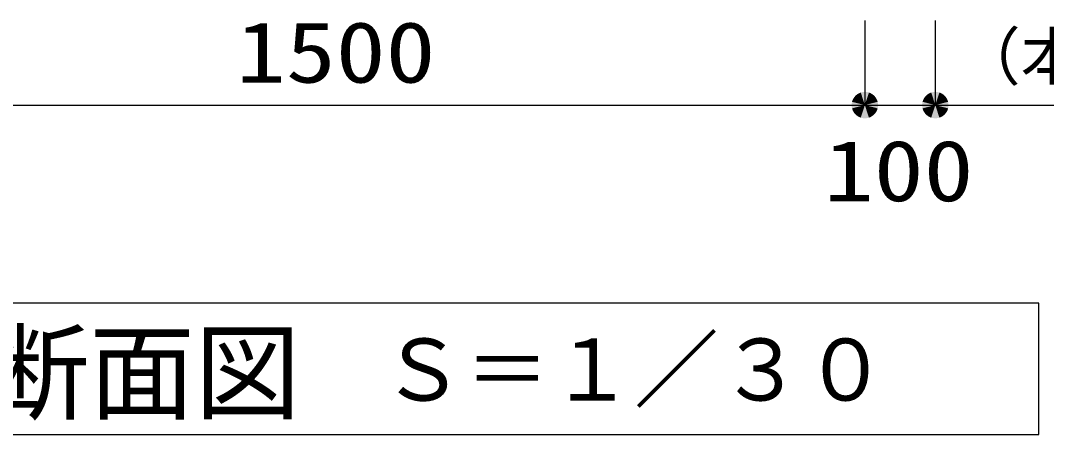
# Model space of a CAD drawing. Units: millimetres, scale not verified. Extents: x -22013 to 8910, y -6308 to 6308.
# Drawn here: x 476 to 1932, y -4723 to -4136 of the extents above; entities that cross this region are included whole.
import ezdxf
from ezdxf.enums import TextEntityAlignment as Align

# ---------------------------------------------------------------- set-up
doc = ezdxf.new("R2010")
doc.units = ezdxf.units.MM
doc.header["$LTSCALE"] = 30
doc.layers.add('0-6_機器', color=3, linetype='Continuous', lineweight=25)
doc.layers.add('1-6_00クル-フ-6寸法', color=132, linetype='Continuous', lineweight=25)
doc.styles.add('ＭＳ ゴシック', font='')
doc.styles.get('ＭＳ ゴシック').set_extended_font_data('MS Gothic')

msp = doc.modelspace()

# ---------------------------------------------------------------- linework, layer by layer
at = {"layer": '0-6_機器'}
msp.add_lwpolyline([(1921.27, -4723.09), (1921.27, -4536.78), (-108.06, -4536.78), (-108.06, -4723.09)], close=True, dxfattribs=at)
at = {"layer": '1-6_00クル-フ-6寸法', "color": 4}
for p, q in [((1674.18, -4135.72), (1674.18, -4255.72)), ((1674.18, -4135.72), (1674.18, -4255.72)), ((1774.18, -4135.72), (1774.18, -4255.72)), ((174.18, -4255.72), (1674.18, -4255.72)), ((1674.18, -4255.72), (1774.18, -4255.72)), ((1774.18, -4255.72), (2285.04, -4255.72))]:
    msp.add_line(p, q, dxfattribs=at)
at = {"layer": '1-6_00クル-フ-6寸法'}
for points in [[(1674.18, -4255.72), (1655.57, -4253.37), (1656.02, -4251.06)], [(1674.18, -4255.72), (1655.57, -4253.37), (1656.02, -4251.06)], [(1674.18, -4255.72), (1656.02, -4251.06), (1656.74, -4248.82)], [(1674.18, -4255.72), (1656.02, -4251.06), (1656.74, -4248.82)], [(1674.18, -4255.72), (1656.74, -4248.82), (1657.75, -4246.69)], [(1674.18, -4255.72), (1656.74, -4248.82), (1657.75, -4246.69)], [(1674.18, -4255.72), (1657.75, -4246.69), (1659.01, -4244.7)], [(1674.18, -4255.72), (1657.75, -4246.69), (1659.01, -4244.7)], [(1674.18, -4255.72), (1659.01, -4244.7), (1660.51, -4242.89)], [(1674.18, -4255.72), (1659.01, -4244.7), (1660.51, -4242.89)], [(1674.18, -4255.72), (1660.51, -4242.89), (1662.22, -4241.28)], [(1674.18, -4255.72), (1660.51, -4242.89), (1662.22, -4241.28)], [(1674.18, -4255.72), (1662.22, -4241.28), (1664.13, -4239.89)], [(1674.18, -4255.72), (1662.22, -4241.28), (1664.13, -4239.89)], [(1674.18, -4255.72), (1664.13, -4239.89), (1666.19, -4238.76)], [(1674.18, -4255.72), (1664.13, -4239.89), (1666.19, -4238.76)], [(1674.18, -4255.72), (1666.19, -4238.76), (1668.38, -4237.89)], [(1674.18, -4255.72), (1666.19, -4238.76), (1668.38, -4237.89)], [(1674.18, -4255.72), (1668.38, -4237.89), (1670.66, -4237.31)], [(1674.18, -4255.72), (1668.38, -4237.89), (1670.66, -4237.31)], [(1674.18, -4255.72), (1670.66, -4237.31), (1673, -4237.01)], [(1674.18, -4255.72), (1670.66, -4237.31), (1673, -4237.01)], [(1674.18, -4255.72), (1673, -4237.01), (1675.35, -4237.01)], [(1674.18, -4255.72), (1673, -4237.01), (1675.35, -4237.01)], [(1674.18, -4255.72), (1675.35, -4237.01), (1677.69, -4237.31)], [(1674.18, -4255.72), (1675.35, -4237.01), (1677.69, -4237.31)], [(1674.18, -4255.72), (1677.69, -4237.31), (1679.97, -4237.89)], [(1674.18, -4255.72), (1677.69, -4237.31), (1679.97, -4237.89)], [(1674.18, -4255.72), (1679.97, -4237.89), (1682.16, -4238.76)], [(1674.18, -4255.72), (1679.97, -4237.89), (1682.16, -4238.76)], [(1674.18, -4255.72), (1682.16, -4238.76), (1684.22, -4239.89)], [(1674.18, -4255.72), (1682.16, -4238.76), (1684.22, -4239.89)], [(1674.18, -4255.72), (1684.22, -4239.89), (1686.13, -4241.28)], [(1674.18, -4255.72), (1684.22, -4239.89), (1686.13, -4241.28)], [(1674.18, -4255.72), (1686.13, -4241.28), (1687.84, -4242.89)], [(1674.18, -4255.72), (1686.13, -4241.28), (1687.84, -4242.89)], [(1674.18, -4255.72), (1687.84, -4242.89), (1689.35, -4244.7)], [(1674.18, -4255.72), (1687.84, -4242.89), (1689.35, -4244.7)], [(1674.18, -4255.72), (1689.35, -4244.7), (1690.61, -4246.69)], [(1674.18, -4255.72), (1689.35, -4244.7), (1690.61, -4246.69)], [(1674.18, -4255.72), (1690.61, -4246.69), (1691.61, -4248.82)], [(1674.18, -4255.72), (1690.61, -4246.69), (1691.61, -4248.82)], [(1674.18, -4255.72), (1691.61, -4248.82), (1692.34, -4251.06)], [(1674.18, -4255.72), (1691.61, -4248.82), (1692.34, -4251.06)], [(1674.18, -4255.72), (1692.34, -4251.06), (1692.78, -4253.37)], [(1674.18, -4255.72), (1692.34, -4251.06), (1692.78, -4253.37)], [(1774.18, -4255.72), (1755.58, -4253.37), (1756.02, -4251.06)], [(1774.18, -4255.72), (1756.02, -4251.06), (1756.75, -4248.82)], [(1774.18, -4255.72), (1756.75, -4248.82), (1757.75, -4246.69)], [(1774.18, -4255.72), (1757.75, -4246.69), (1759.01, -4244.7)], [(1774.18, -4255.72), (1759.01, -4244.7), (1760.51, -4242.89)], [(1774.18, -4255.72), (1760.51, -4242.89), (1762.23, -4241.28)], [(1774.18, -4255.72), (1762.23, -4241.28), (1764.13, -4239.89)], [(1774.18, -4255.72), (1764.13, -4239.89), (1766.19, -4238.76)], [(1774.18, -4255.72), (1766.19, -4238.76), (1768.38, -4237.89)], [(1774.18, -4255.72), (1768.38, -4237.89), (1770.66, -4237.31)], [(1774.18, -4255.72), (1770.66, -4237.31), (1773, -4237.01)], [(1774.18, -4255.72), (1773, -4237.01), (1775.36, -4237.01)], [(1774.18, -4255.72), (1775.36, -4237.01), (1777.69, -4237.31)], [(1774.18, -4255.72), (1777.69, -4237.31), (1779.97, -4237.89)], [(1774.18, -4255.72), (1779.97, -4237.89), (1782.16, -4238.76)], [(1774.18, -4255.72), (1782.16, -4238.76), (1784.23, -4239.89)], [(1774.18, -4255.72), (1784.23, -4239.89), (1786.13, -4241.28)], [(1774.18, -4255.72), (1786.13, -4241.28), (1787.85, -4242.89)], [(1774.18, -4255.72), (1787.85, -4242.89), (1789.35, -4244.7)], [(1774.18, -4255.72), (1789.35, -4244.7), (1790.61, -4246.69)], [(1774.18, -4255.72), (1790.61, -4246.69), (1791.61, -4248.82)], [(1774.18, -4255.72), (1791.61, -4248.82), (1792.34, -4251.06)], [(1774.18, -4255.72), (1792.34, -4251.06), (1792.78, -4253.37)], [(1674.18, -4255.72), (1655.43, -4255.72), (1655.57, -4253.37)], [(1674.18, -4255.72), (1655.43, -4255.72), (1655.57, -4253.37)], [(1674.18, -4255.72), (1655.57, -4258.07), (1655.43, -4255.72)], [(1674.18, -4255.72), (1655.57, -4258.07), (1655.43, -4255.72)], [(1674.18, -4255.72), (1656.02, -4260.39), (1655.57, -4258.07)], [(1674.18, -4255.72), (1656.02, -4260.39), (1655.57, -4258.07)], [(1674.18, -4255.72), (1656.74, -4262.63), (1656.02, -4260.39)], [(1674.18, -4255.72), (1656.74, -4262.63), (1656.02, -4260.39)], [(1674.18, -4255.72), (1657.75, -4264.76), (1656.74, -4262.63)], [(1674.18, -4255.72), (1657.75, -4264.76), (1656.74, -4262.63)], [(1674.18, -4255.72), (1659.01, -4266.74), (1657.75, -4264.76)], [(1674.18, -4255.72), (1659.01, -4266.74), (1657.75, -4264.76)], [(1674.18, -4255.72), (1660.51, -4268.56), (1659.01, -4266.74)], [(1674.18, -4255.72), (1660.51, -4268.56), (1659.01, -4266.74)], [(1674.18, -4255.72), (1662.22, -4270.17), (1660.51, -4268.56)], [(1674.18, -4255.72), (1662.22, -4270.17), (1660.51, -4268.56)], [(1674.18, -4255.72), (1664.13, -4271.55), (1662.22, -4270.17)], [(1674.18, -4255.72), (1664.13, -4271.55), (1662.22, -4270.17)], [(1674.18, -4255.72), (1666.19, -4272.69), (1664.13, -4271.55)], [(1674.18, -4255.72), (1666.19, -4272.69), (1664.13, -4271.55)], [(1674.18, -4255.72), (1668.38, -4273.56), (1666.19, -4272.69)], [(1674.18, -4255.72), (1668.38, -4273.56), (1666.19, -4272.69)], [(1674.18, -4255.72), (1670.66, -4274.14), (1668.38, -4273.56)], [(1674.18, -4255.72), (1670.66, -4274.14), (1668.38, -4273.56)], [(1674.18, -4255.72), (1673, -4274.44), (1670.66, -4274.14)], [(1674.18, -4255.72), (1673, -4274.44), (1670.66, -4274.14)], [(1674.18, -4255.72), (1675.35, -4274.44), (1673, -4274.44)], [(1674.18, -4255.72), (1675.35, -4274.44), (1673, -4274.44)], [(1674.18, -4255.72), (1692.78, -4253.37), (1692.93, -4255.72)], [(1674.18, -4255.72), (1692.78, -4253.37), (1692.93, -4255.72)], [(1674.18, -4255.72), (1677.69, -4274.14), (1675.35, -4274.44)], [(1674.18, -4255.72), (1679.97, -4273.56), (1677.69, -4274.14)], [(1674.18, -4255.72), (1682.16, -4272.69), (1679.97, -4273.56)], [(1674.18, -4255.72), (1684.22, -4271.55), (1682.16, -4272.69)], [(1674.18, -4255.72), (1686.13, -4270.17), (1684.22, -4271.55)], [(1674.18, -4255.72), (1687.84, -4268.56), (1686.13, -4270.17)], [(1674.18, -4255.72), (1689.35, -4266.74), (1687.84, -4268.56)], [(1674.18, -4255.72), (1690.61, -4264.76), (1689.35, -4266.74)], [(1674.18, -4255.72), (1691.61, -4262.63), (1690.61, -4264.76)], [(1674.18, -4255.72), (1692.34, -4260.39), (1691.61, -4262.63)], [(1674.18, -4255.72), (1692.78, -4258.07), (1692.34, -4260.39)], [(1674.18, -4255.72), (1692.93, -4255.72), (1692.78, -4258.07)], [(1674.18, -4255.72), (1677.69, -4274.14), (1675.35, -4274.44)], [(1674.18, -4255.72), (1679.97, -4273.56), (1677.69, -4274.14)], [(1674.18, -4255.72), (1682.16, -4272.69), (1679.97, -4273.56)], [(1674.18, -4255.72), (1684.22, -4271.55), (1682.16, -4272.69)], [(1674.18, -4255.72), (1686.13, -4270.17), (1684.22, -4271.55)], [(1674.18, -4255.72), (1687.84, -4268.56), (1686.13, -4270.17)], [(1674.18, -4255.72), (1689.35, -4266.74), (1687.84, -4268.56)], [(1674.18, -4255.72), (1690.61, -4264.76), (1689.35, -4266.74)], [(1674.18, -4255.72), (1691.61, -4262.63), (1690.61, -4264.76)], [(1674.18, -4255.72), (1692.34, -4260.39), (1691.61, -4262.63)], [(1674.18, -4255.72), (1692.78, -4258.07), (1692.34, -4260.39)], [(1674.18, -4255.72), (1692.93, -4255.72), (1692.78, -4258.07)], [(1774.18, -4255.72), (1755.43, -4255.72), (1755.58, -4253.37)], [(1774.18, -4255.72), (1755.58, -4258.07), (1755.43, -4255.72)], [(1774.18, -4255.72), (1756.02, -4260.39), (1755.58, -4258.07)], [(1774.18, -4255.72), (1756.75, -4262.63), (1756.02, -4260.39)], [(1774.18, -4255.72), (1757.75, -4264.76), (1756.75, -4262.63)], [(1774.18, -4255.72), (1759.01, -4266.74), (1757.75, -4264.76)], [(1774.18, -4255.72), (1760.51, -4268.56), (1759.01, -4266.74)], [(1774.18, -4255.72), (1762.23, -4270.17), (1760.51, -4268.56)], [(1774.18, -4255.72), (1764.13, -4271.55), (1762.23, -4270.17)], [(1774.18, -4255.72), (1766.19, -4272.69), (1764.13, -4271.55)], [(1774.18, -4255.72), (1768.38, -4273.56), (1766.19, -4272.69)], [(1774.18, -4255.72), (1770.66, -4274.14), (1768.38, -4273.56)], [(1774.18, -4255.72), (1773, -4274.44), (1770.66, -4274.14)], [(1774.18, -4255.72), (1775.36, -4274.44), (1773, -4274.44)], [(1774.18, -4255.72), (1792.78, -4253.37), (1792.93, -4255.72)], [(1774.18, -4255.72), (1777.69, -4274.14), (1775.36, -4274.44)], [(1774.18, -4255.72), (1779.97, -4273.56), (1777.69, -4274.14)], [(1774.18, -4255.72), (1782.16, -4272.69), (1779.97, -4273.56)], [(1774.18, -4255.72), (1784.23, -4271.55), (1782.16, -4272.69)], [(1774.18, -4255.72), (1786.13, -4270.17), (1784.23, -4271.55)], [(1774.18, -4255.72), (1787.85, -4268.56), (1786.13, -4270.17)], [(1774.18, -4255.72), (1789.35, -4266.74), (1787.85, -4268.56)], [(1774.18, -4255.72), (1790.61, -4264.76), (1789.35, -4266.74)], [(1774.18, -4255.72), (1791.61, -4262.63), (1790.61, -4264.76)], [(1774.18, -4255.72), (1792.34, -4260.39), (1791.61, -4262.63)], [(1774.18, -4255.72), (1792.78, -4258.07), (1792.34, -4260.39)], [(1774.18, -4255.72), (1792.93, -4255.72), (1792.78, -4258.07)]]:
    msp.add_solid(points, dxfattribs=at)

# ---------------------------------------------------------------- texts
at = {"layer": '0-6_機器', "color": 4, "style": 'ＭＳ ゴシック'}
for s, height, p in [('Ｂ－Ｂ断面図', 110, (-26.81, -4723.06)), ('Ｓ＝１／３０', 87.98, (986.74, -4701.39))]:
    msp.add_text(s, height=height, dxfattribs=at).set_placement(p, align=Align.BOTTOM_LEFT)
at = {"layer": '1-6_00クル-フ-6寸法', "color": 3, "style": 'ＭＳ ゴシック', "width": 1.2}
for s, p in [('1500', (781.89, -4249.88)), ('100', (1616.18, -4418.1))]:
    msp.add_text(s, height=86.66, dxfattribs=at).set_placement(p, align=Align.BOTTOM_LEFT)
at = {"layer": '1-6_00クル-フ-6寸法', "color": 4, "style": 'ＭＳ ゴシック'}
msp.add_text('（本体寸法）', height=65.98, dxfattribs=at).set_placement((1805.23, -4239.54), align=Align.BOTTOM_LEFT)

doc.saveas('drawing.dxf')
